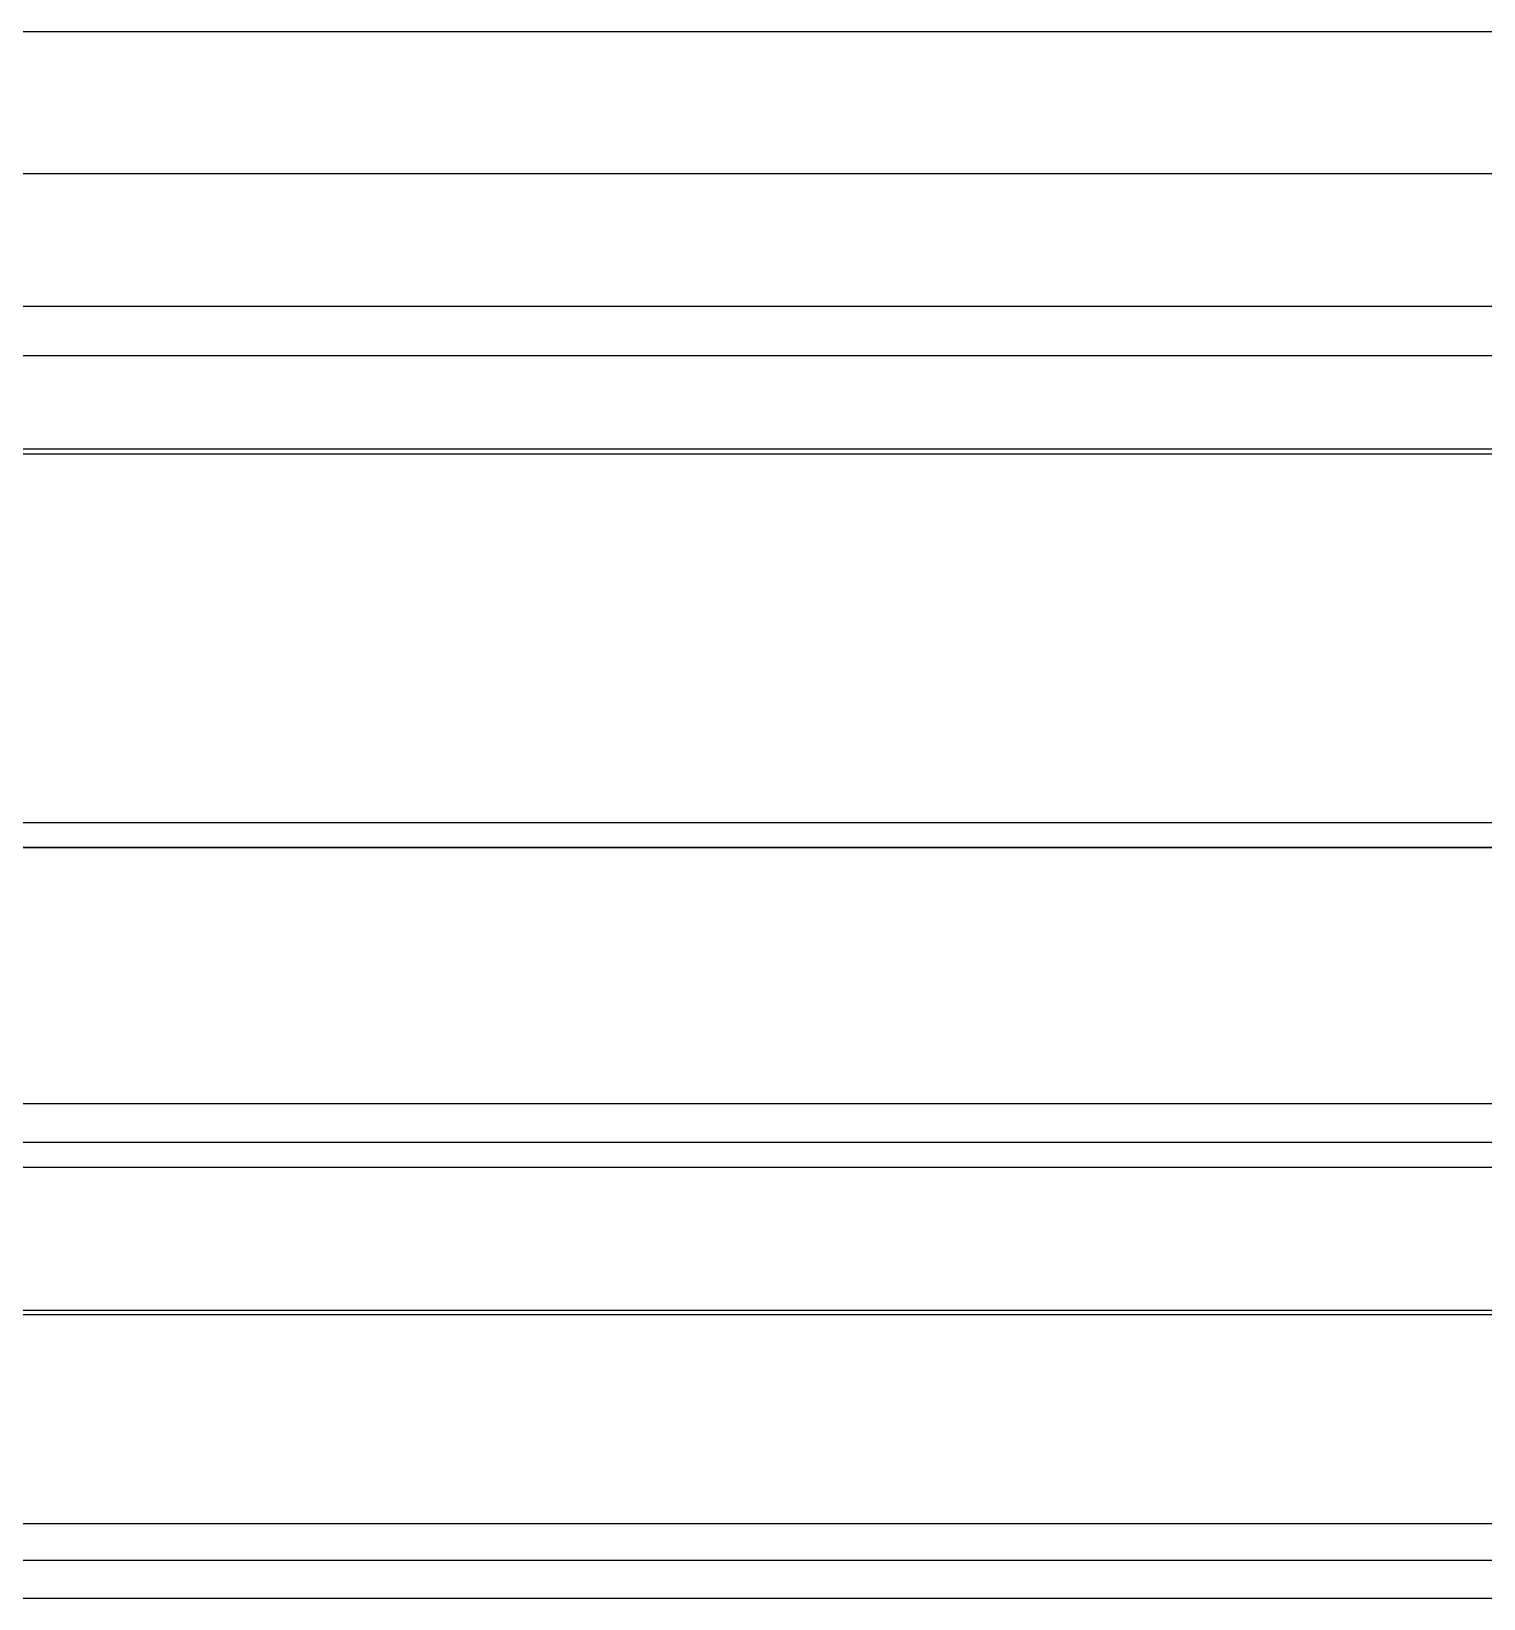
# Model space of a CAD drawing. Header units: millimetres. Extents: x 324 to 7054, y -67 to 2159.
# Drawn here: x 2879.1 to 2938.1, y -5.5 to 58.2 of the extents above; entities that cross this region are included whole.
import ezdxf

# ---------------------------------------------------------------- set-up
doc = ezdxf.new("R2010")
doc.units = ezdxf.units.MM
doc.header["$LTSCALE"] = 153.67
doc.layers.get('0').update_dxf_attribs({"linetype": 'CONTINUOUS'})
doc.layers.add('02___PRT_ALL_AXES', color=7, linetype='CONTINUOUS')
doc.layers.add('CONSTRUCTION_BODIES', color=7, linetype='CONTINUOUS')

msp = doc.modelspace()

# ---------------------------------------------------------------- linework, layer by layer
at = {"linetype": 'Continuous'}
for p, q in [((3048.63032, 47.00023), (2834.62986, 47.00023)), ((3042.63025, 41.00016), (2840.62993, 41.00016)), ((3042.63068, 26.00059), (2840.6295, 26.00059)), ((3042.63009, 26), (2840.63009, 26)), ((3041.63068, 25.00059), (2841.6295, 25.00059)), ((2841.63009, 25), (3041.62628, 25))]:
    msp.add_line(p, q, dxfattribs=at)
at = {"layer": '02___PRT_ALL_AXES', "linetype": 'Continuous'}
for p, q in [((2688.38962, 58.19176), (3195.56865, 58.19176)), ((3206.63009, 52.4), (2677.35858, 52.4)), ((3206.63009, 45), (2679.43464, 45)), ((2688.38962, 41.20824), (3195.56865, 41.20824)), ((2837.75009, 12), (3023.98741, 12)), ((3025.0311, 6.16667), (2829.728, 6.16667)), ((3025.0311, 6), (2830.71401, 6)), ((3025.0311, -2.5), (2836.63009, -2.5))]:
    msp.add_line(p, q, dxfattribs=at)
at = {"layer": 'CONSTRUCTION_BODIES', "linetype": 'Continuous'}
for p, q in [((3044.6315, 14.57757), (2844.06381, 14.57674)), ((2844.44093, 13.01411), (3044.28793, 13.01451)), ((2844.44093, -3.98546), (3044.28793, -3.98507)), ((3044.6315, -5.5477), (2844.06381, -5.54809))]:
    msp.add_line(p, q, dxfattribs=at)

doc.saveas('drawing.dxf')
